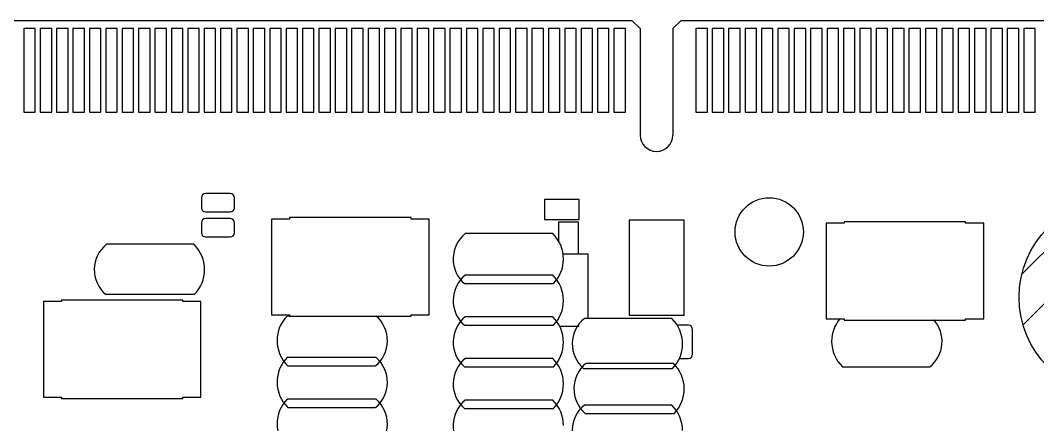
# Model space of a CAD drawing. Header units: millimetres. Extents: x 0 to 404, y 102 to 364.
# Drawn here: x 203.44 to 234.47, y 178.94 to 191.27 of the extents above; entities that cross this region are included whole.
import ezdxf

# ---------------------------------------------------------------- set-up
doc = ezdxf.new("R2010")
doc.units = ezdxf.units.MM
doc.header["$LTSCALE"] = 30.734
doc.layers.get('0').update_dxf_attribs({"linetype": 'CONTINUOUS'})
for name, color, linetype in [('03___PRT_ALL_CURVES', 7, 'CONTINUOUS'), ('ECAD_C0603', 7, 'CONTINUOUS'), ('ECAD_CAP_2_3D5X2D8_H1D4', 7, 'CONTINUOUS'), ('ECAD_CAP_2_3D5X2D8_H1D9', 7, 'CONTINUOUS'), ('ECAD_FIDUCIAL_MARK', 7, 'CONTINUOUS'), ('ECAD_SMC0201', 7, 'CONTINUOUS'), ('ECAD_SMR0201', 7, 'CONTINUOUS'), ('ECAD_SOD923-25-CDZ6', 7, 'CONTINUOUS'), ('ECAD_SOT23-6', 7, 'CONTINUOUS')]:
    doc.layers.add(name, color=color, linetype=linetype)

msp = doc.modelspace()

# ---------------------------------------------------------------- linework, layer by layer
at = {"color": 7, "linetype": 'Continuous'}
for p, q in [((185.041, 191.273), (222.091, 191.273)), ((222.341, 191.023), (222.091, 191.273)), ((223.591, 191.273), (223.341, 191.023)), ((223.591, 191.273), (253.641, 191.273)), ((203.541, 191.023), (203.541, 188.473)), ((203.891, 191.023), (203.541, 191.023)), ((203.891, 188.473), (203.891, 191.023)), ((204.041, 191.023), (204.041, 188.473)), ((204.391, 191.023), (204.041, 191.023)), ((204.391, 188.473), (204.391, 191.023)), ((204.541, 191.023), (204.541, 188.473)), ((204.891, 191.023), (204.541, 191.023)), ((204.891, 188.473), (204.891, 191.023)), ((205.041, 191.023), (205.041, 188.473)), ((205.391, 191.023), (205.041, 191.023)), ((205.391, 188.473), (205.391, 191.023)), ((205.541, 191.023), (205.541, 188.473)), ((205.891, 191.023), (205.541, 191.023)), ((205.891, 188.473), (205.891, 191.023)), ((206.041, 191.023), (206.041, 188.473)), ((206.391, 191.023), (206.041, 191.023)), ((206.391, 188.473), (206.391, 191.023)), ((206.541, 191.023), (206.541, 188.473)), ((206.891, 191.023), (206.541, 191.023)), ((206.891, 188.473), (206.891, 191.023)), ((207.041, 191.023), (207.041, 188.473)), ((207.391, 191.023), (207.041, 191.023)), ((207.391, 188.473), (207.391, 191.023)), ((207.541, 191.023), (207.541, 188.473)), ((207.891, 191.023), (207.541, 191.023)), ((207.891, 188.473), (207.891, 191.023)), ((208.041, 191.023), (208.041, 188.473)), ((208.391, 191.023), (208.041, 191.023)), ((208.391, 188.473), (208.391, 191.023)), ((208.541, 191.023), (208.541, 188.473)), ((208.891, 191.023), (208.541, 191.023)), ((208.891, 188.473), (208.891, 191.023)), ((209.041, 191.023), (209.041, 188.473)), ((209.391, 191.023), (209.041, 191.023)), ((209.391, 188.473), (209.391, 191.023)), ((209.541, 191.023), (209.541, 188.473)), ((209.891, 191.023), (209.541, 191.023)), ((209.891, 188.473), (209.891, 191.023)), ((210.041, 191.023), (210.041, 188.473)), ((210.391, 191.023), (210.041, 191.023)), ((210.391, 188.473), (210.391, 191.023)), ((210.541, 191.023), (210.541, 188.473)), ((210.891, 191.023), (210.541, 191.023)), ((210.891, 188.473), (210.891, 191.023)), ((211.041, 191.023), (211.041, 188.473)), ((211.391, 191.023), (211.041, 191.023)), ((211.391, 188.473), (211.391, 191.023)), ((211.541, 191.023), (211.541, 188.473)), ((211.891, 191.023), (211.541, 191.023)), ((211.891, 188.473), (211.891, 191.023)), ((212.041, 191.023), (212.041, 188.473)), ((212.391, 191.023), (212.041, 191.023)), ((212.391, 188.473), (212.391, 191.023)), ((212.541, 191.023), (212.541, 188.473)), ((212.891, 191.023), (212.541, 191.023)), ((212.891, 188.473), (212.891, 191.023)), ((213.041, 191.023), (213.041, 188.473)), ((213.391, 191.023), (213.041, 191.023)), ((213.391, 188.473), (213.391, 191.023)), ((213.541, 191.023), (213.541, 188.473)), ((213.891, 191.023), (213.541, 191.023)), ((213.891, 188.473), (213.891, 191.023)), ((214.041, 191.023), (214.041, 188.473)), ((214.391, 191.023), (214.041, 191.023)), ((214.391, 188.473), (214.391, 191.023)), ((214.541, 191.023), (214.541, 188.473)), ((214.891, 191.023), (214.541, 191.023)), ((214.891, 188.473), (214.891, 191.023)), ((215.041, 191.023), (215.041, 188.473)), ((215.391, 191.023), (215.041, 191.023)), ((215.391, 188.473), (215.391, 191.023)), ((215.541, 191.023), (215.541, 188.473)), ((215.891, 191.023), (215.541, 191.023)), ((215.891, 188.473), (215.891, 191.023)), ((216.041, 191.023), (216.041, 188.473)), ((216.391, 191.023), (216.041, 191.023)), ((216.391, 188.473), (216.391, 191.023)), ((216.541, 191.023), (216.541, 188.473)), ((216.891, 191.023), (216.541, 191.023)), ((216.891, 188.473), (216.891, 191.023)), ((217.041, 191.023), (217.041, 188.473)), ((217.391, 191.023), (217.041, 191.023)), ((217.391, 188.473), (217.391, 191.023)), ((217.541, 191.023), (217.541, 188.473)), ((217.891, 191.023), (217.541, 191.023)), ((217.891, 188.473), (217.891, 191.023)), ((218.041, 191.023), (218.041, 188.473)), ((218.391, 191.023), (218.041, 191.023)), ((218.391, 188.473), (218.391, 191.023)), ((218.541, 191.023), (218.541, 188.473)), ((218.891, 191.023), (218.541, 191.023)), ((218.891, 188.473), (218.891, 191.023)), ((219.041, 191.023), (219.041, 188.473)), ((219.391, 191.023), (219.041, 191.023)), ((219.391, 188.473), (219.391, 191.023)), ((219.541, 191.023), (219.541, 188.473)), ((219.891, 191.023), (219.541, 191.023)), ((219.891, 188.473), (219.891, 191.023)), ((220.041, 191.023), (220.041, 188.473)), ((220.391, 191.023), (220.041, 191.023)), ((220.391, 188.473), (220.391, 191.023)), ((220.541, 191.023), (220.541, 188.473)), ((220.891, 191.023), (220.541, 191.023)), ((220.891, 188.473), (220.891, 191.023)), ((221.041, 191.023), (221.041, 188.473)), ((221.391, 191.023), (221.041, 191.023)), ((221.391, 188.473), (221.391, 191.023)), ((221.541, 191.023), (221.541, 188.473)), ((221.891, 191.023), (221.541, 191.023)), ((221.891, 188.473), (221.891, 191.023)), ((222.341, 191.023), (222.341, 187.773)), ((223.341, 191.023), (223.341, 187.773)), ((224.041, 191.023), (224.041, 188.473)), ((224.391, 191.023), (224.041, 191.023)), ((224.391, 188.473), (224.391, 191.023)), ((224.541, 191.023), (224.541, 188.473)), ((224.891, 191.023), (224.541, 191.023)), ((224.891, 188.473), (224.891, 191.023)), ((225.041, 191.023), (225.041, 188.473)), ((225.391, 191.023), (225.041, 191.023)), ((225.391, 188.473), (225.391, 191.023)), ((225.541, 191.023), (225.541, 188.473)), ((225.891, 191.023), (225.541, 191.023)), ((225.891, 188.473), (225.891, 191.023)), ((226.041, 191.023), (226.041, 188.473)), ((226.391, 191.023), (226.041, 191.023)), ((226.391, 188.473), (226.391, 191.023)), ((226.541, 191.023), (226.541, 188.473)), ((226.891, 191.023), (226.541, 191.023)), ((226.891, 188.473), (226.891, 191.023)), ((227.041, 191.023), (227.041, 188.473)), ((227.391, 191.023), (227.041, 191.023)), ((227.391, 188.473), (227.391, 191.023)), ((227.541, 191.023), (227.541, 188.473)), ((227.891, 191.023), (227.541, 191.023)), ((227.891, 188.473), (227.891, 191.023)), ((228.041, 191.023), (228.041, 188.473)), ((228.391, 191.023), (228.041, 191.023)), ((228.391, 188.473), (228.391, 191.023)), ((228.541, 191.023), (228.541, 188.473)), ((228.891, 191.023), (228.541, 191.023)), ((228.891, 188.473), (228.891, 191.023)), ((229.041, 191.023), (229.041, 188.473)), ((229.391, 191.023), (229.041, 191.023)), ((229.391, 188.473), (229.391, 191.023)), ((229.541, 191.023), (229.541, 188.473)), ((229.891, 191.023), (229.541, 191.023)), ((229.891, 188.473), (229.891, 191.023)), ((230.041, 191.023), (230.041, 188.473)), ((230.391, 191.023), (230.041, 191.023)), ((230.391, 188.473), (230.391, 191.023)), ((230.541, 191.023), (230.541, 188.473)), ((230.891, 191.023), (230.541, 191.023)), ((230.891, 188.473), (230.891, 191.023)), ((231.041, 191.023), (231.041, 188.473)), ((231.391, 191.023), (231.041, 191.023)), ((231.391, 188.473), (231.391, 191.023)), ((231.541, 191.023), (231.541, 188.473)), ((231.891, 191.023), (231.541, 191.023)), ((231.891, 188.473), (231.891, 191.023)), ((232.041, 191.023), (232.041, 188.473)), ((232.391, 191.023), (232.041, 191.023)), ((232.391, 188.473), (232.391, 191.023)), ((232.541, 191.023), (232.541, 188.473)), ((232.891, 191.023), (232.541, 191.023)), ((232.891, 188.473), (232.891, 191.023)), ((233.041, 191.023), (233.041, 188.473)), ((233.391, 191.023), (233.041, 191.023)), ((233.391, 188.473), (233.391, 191.023)), ((233.541, 191.023), (233.541, 188.473)), ((233.891, 191.023), (233.541, 191.023)), ((233.891, 188.473), (233.891, 191.023)), ((234.041, 191.023), (234.041, 188.473)), ((234.391, 191.023), (234.041, 191.023)), ((234.391, 188.473), (234.391, 191.023)), ((203.541, 188.473), (203.891, 188.473)), ((204.041, 188.473), (204.391, 188.473)), ((204.541, 188.473), (204.891, 188.473)), ((205.041, 188.473), (205.391, 188.473)), ((205.541, 188.473), (205.891, 188.473)), ((206.041, 188.473), (206.391, 188.473)), ((206.541, 188.473), (206.891, 188.473)), ((207.041, 188.473), (207.391, 188.473)), ((207.541, 188.473), (207.891, 188.473)), ((208.041, 188.473), (208.391, 188.473)), ((208.541, 188.473), (208.891, 188.473)), ((209.041, 188.473), (209.391, 188.473)), ((209.541, 188.473), (209.891, 188.473)), ((210.041, 188.473), (210.391, 188.473)), ((210.541, 188.473), (210.891, 188.473)), ((211.041, 188.473), (211.391, 188.473)), ((211.541, 188.473), (211.891, 188.473)), ((212.041, 188.473), (212.391, 188.473)), ((212.541, 188.473), (212.891, 188.473)), ((213.041, 188.473), (213.391, 188.473)), ((213.541, 188.473), (213.891, 188.473)), ((214.041, 188.473), (214.391, 188.473)), ((214.541, 188.473), (214.891, 188.473)), ((215.041, 188.473), (215.391, 188.473)), ((215.541, 188.473), (215.891, 188.473)), ((216.041, 188.473), (216.391, 188.473)), ((216.541, 188.473), (216.891, 188.473)), ((217.041, 188.473), (217.391, 188.473)), ((217.541, 188.473), (217.891, 188.473)), ((218.041, 188.473), (218.391, 188.473)), ((218.541, 188.473), (218.891, 188.473)), ((219.041, 188.473), (219.391, 188.473)), ((219.541, 188.473), (219.891, 188.473)), ((220.041, 188.473), (220.391, 188.473)), ((220.541, 188.473), (220.891, 188.473)), ((221.041, 188.473), (221.391, 188.473)), ((221.541, 188.473), (221.891, 188.473)), ((224.041, 188.473), (224.391, 188.473)), ((224.541, 188.473), (224.891, 188.473)), ((225.041, 188.473), (225.391, 188.473)), ((225.541, 188.473), (225.891, 188.473)), ((226.041, 188.473), (226.391, 188.473)), ((226.541, 188.473), (226.891, 188.473)), ((227.041, 188.473), (227.391, 188.473)), ((227.541, 188.473), (227.891, 188.473)), ((228.041, 188.473), (228.391, 188.473)), ((228.541, 188.473), (228.891, 188.473)), ((229.041, 188.473), (229.391, 188.473)), ((229.541, 188.473), (229.891, 188.473)), ((230.041, 188.473), (230.391, 188.473)), ((230.541, 188.473), (230.891, 188.473)), ((231.041, 188.473), (231.391, 188.473)), ((231.541, 188.473), (231.891, 188.473)), ((232.041, 188.473), (232.391, 188.473)), ((232.541, 188.473), (232.891, 188.473)), ((233.041, 188.473), (233.391, 188.473)), ((233.541, 188.473), (233.891, 188.473)), ((234.041, 188.473), (234.391, 188.473))]:
    msp.add_line(p, q, dxfattribs=at)
msp.add_arc((222.841, 187.773), 0.5, 180, 360, dxfattribs=at)
at = {"layer": '03___PRT_ALL_CURVES', "color": 2, "linetype": 'Continuous'}
for p, q in [((233.985, 183.526), (236.198, 185.739)), ((234.021, 181.982), (235.392, 183.352))]:
    msp.add_line(p, q, dxfattribs=at)
at = {"layer": '03___PRT_ALL_CURVES', "color": 40, "linetype": 'Continuous'}
msp.add_circle((236.901, 182.823), 3, dxfattribs=at)
at = {"layer": 'ECAD_C0603', "color": 7, "linetype": 'Continuous'}
for p, q in [((219.674, 184.768), (217.007, 184.768)), ((208.726, 184.441), (206.059, 184.441)), ((219.674, 183.498), (217.007, 183.498)), ((216.981, 183.244), (219.699, 183.244)), ((206.034, 182.917), (208.752, 182.917)), ((211.65, 182.253), (211.571, 182.253)), ((219.674, 182.228), (217.007, 182.228)), ((223.306, 182.177), (220.639, 182.177)), ((216.981, 181.974), (219.699, 181.974)), ((214.289, 180.983), (211.571, 180.983)), ((219.674, 180.958), (217.007, 180.958)), ((211.596, 180.729), (214.263, 180.729)), ((216.981, 180.704), (219.699, 180.704)), ((220.613, 180.653), (223.331, 180.653)), ((223.357, 180.806), (220.69, 180.806)), ((228.513, 180.704), (231.18, 180.704)), ((214.289, 179.713), (211.571, 179.713)), ((219.674, 179.688), (217.007, 179.688)), ((211.596, 179.459), (214.263, 179.459)), ((216.981, 179.434), (219.699, 179.434)), ((223.306, 179.536), (220.639, 179.536)), ((220.664, 179.282), (223.382, 179.282))]:
    msp.add_line(p, q, dxfattribs=at)
for centre, radius, start, end in [((217.629, 183.995), 0.992, 128.8737, 229.2167), ((218.929, 183.993), 1.074, 0.0002, 46.1382), ((206.682, 183.668), 0.992, 128.8737, 229.2167), ((207.982, 183.666), 1.074, 0.0002, 46.1382), ((218.929, 183.993), 1.074, 315.7622, 0.0002), ((207.982, 183.666), 1.074, 315.7622, 0.0002), ((217.629, 182.725), 0.992, 128.8737, 229.2167), ((218.929, 182.723), 1.074, 0.0002, 46.1382), ((218.929, 182.723), 1.074, 315.7622, 0.0002), ((212.34, 181.504), 1.074, 135.7622, 180.0002), ((213.641, 181.502), 0.992, 308.8737, 49.2167), ((217.629, 181.455), 0.992, 128.8737, 229.2167), ((218.929, 181.453), 1.074, 0.0002, 46.1382), ((221.262, 181.405), 0.992, 128.8737, 229.2167), ((222.561, 181.402), 1.074, 0.0002, 46.1382), ((229.257, 181.479), 1.074, 140.0643, 180.0002), ((230.557, 181.477), 0.992, 308.8737, 41.4176), ((212.341, 181.504), 1.074, 180.0002, 226.1382), ((218.929, 181.453), 1.074, 315.7622, 0.0002), ((222.562, 181.402), 1.074, 315.7622, 0.0002), ((229.257, 181.479), 1.074, 180.0002, 226.1382), ((212.34, 180.234), 1.074, 135.7622, 180.0002), ((213.641, 180.232), 0.992, 308.8737, 49.2167), ((217.629, 180.185), 0.992, 128.8737, 229.2167), ((218.929, 180.183), 1.074, 0.0002, 46.1382), ((221.312, 180.033), 0.992, 128.8737, 229.2167), ((222.612, 180.031), 1.074, 0.0002, 46.1382), ((212.341, 180.234), 1.074, 180.0002, 226.1382), ((218.929, 180.183), 1.074, 315.7622, 0.0002), ((222.612, 180.031), 1.074, 315.7622, 0.0002), ((212.34, 178.964), 1.074, 135.7622, 180.0002), ((213.641, 178.962), 0.992, 308.8737, 49.2167), ((217.629, 178.915), 0.992, 128.8737, 229.2167), ((218.929, 178.913), 1.074, 0.0002, 46.1382), ((221.262, 178.763), 0.992, 128.8737, 229.2167), ((222.561, 178.761), 1.074, 0.0002, 46.1382), ((212.341, 178.964), 1.074, 180.0002, 226.1382)]:
    msp.add_arc(centre, radius, start, end, dxfattribs=at)
at = {"layer": 'ECAD_CAP_2_3D5X2D8_H1D4', "color": 7, "linetype": 'Continuous'}
for p, q in [((211.1, 185.212), (211.1, 182.291)), ((211.65, 185.212), (211.1, 185.212)), ((211.65, 185.254), (211.65, 185.212)), ((215.353, 185.254), (211.65, 185.254)), ((215.353, 185.212), (215.353, 185.254)), ((215.903, 185.212), (215.353, 185.212)), ((215.903, 182.291), (215.903, 185.212)), ((211.1, 182.291), (211.65, 182.291)), ((211.65, 182.291), (211.65, 182.25)), ((211.65, 182.25), (215.353, 182.25)), ((215.353, 182.25), (215.353, 182.291)), ((215.353, 182.291), (215.903, 182.291))]:
    msp.add_line(p, q, dxfattribs=at)
at = {"layer": 'ECAD_CAP_2_3D5X2D8_H1D9', "color": 7, "linetype": 'Continuous'}
for p, q in [((228.016, 185.085), (228.016, 182.164)), ((228.566, 185.085), (228.016, 185.085)), ((228.566, 185.127), (228.566, 185.085)), ((232.269, 185.127), (228.566, 185.127)), ((232.269, 185.085), (232.269, 185.127)), ((232.82, 185.085), (232.269, 185.085)), ((232.82, 182.164), (232.82, 185.085)), ((204.14, 182.698), (204.14, 179.777)), ((204.69, 182.698), (204.14, 182.698)), ((204.69, 182.739), (204.69, 182.698)), ((208.393, 182.739), (204.69, 182.739)), ((208.393, 182.698), (208.393, 182.739)), ((208.944, 182.698), (208.393, 182.698)), ((208.944, 179.777), (208.944, 182.698)), ((228.016, 182.164), (228.566, 182.164)), ((228.566, 182.164), (228.566, 182.123)), ((232.269, 182.123), (232.269, 182.164)), ((232.269, 182.164), (232.82, 182.164)), ((228.566, 182.123), (232.269, 182.123)), ((204.14, 179.777), (204.69, 179.777)), ((204.69, 179.777), (204.69, 179.736)), ((204.69, 179.736), (208.393, 179.736)), ((208.393, 179.736), (208.393, 179.777)), ((208.393, 179.777), (208.944, 179.777))]:
    msp.add_line(p, q, dxfattribs=at)
at = {"layer": 'ECAD_FIDUCIAL_MARK', "color": 7, "linetype": 'Continuous'}
msp.add_circle((226.278, 184.819), 1.041, dxfattribs=at)
at = {"layer": 'ECAD_SMC0201', "color": 7, "linetype": 'Continuous'}
for p, q in [((209.84, 185.987), (209.086, 185.987)), ((208.959, 185.86), (208.959, 185.555)), ((209.967, 185.555), (209.967, 185.86)), ((209.086, 185.428), (209.84, 185.428)), ((208.959, 185.098), (208.959, 184.793)), ((209.84, 185.225), (209.086, 185.225)), ((209.967, 184.793), (209.967, 185.098)), ((209.086, 184.666), (209.84, 184.666)), ((223.814, 181.97), (223.509, 181.97)), ((223.941, 181.089), (223.941, 181.843)), ((223.532, 180.962), (223.814, 180.962))]:
    msp.add_line(p, q, dxfattribs=at)
for centre, start, end in [((209.086, 185.86), 90, 180), ((209.84, 185.86), 0, 90), ((209.086, 185.555), 180, 270), ((209.84, 185.555), 270, 360), ((209.086, 185.098), 90, 180), ((209.84, 185.098), 0, 90), ((209.086, 184.793), 180, 270), ((209.84, 184.793), 270, 360), ((223.509, 181.843), 90, 105.5491), ((223.814, 181.843), 0, 90), ((223.814, 181.089), 270, 360)]:
    msp.add_arc(centre, 0.127, start, end, dxfattribs=at)
at = {"layer": 'ECAD_SMR0201', "color": 7, "linetype": 'Continuous'}
for p, q in [((219.424, 185.809), (219.424, 185.2)), ((220.482, 185.809), (219.424, 185.809)), ((220.482, 185.2), (220.482, 185.809)), ((219.424, 185.2), (220.482, 185.2)), ((219.851, 185.119), (219.851, 184.544)), ((220.461, 185.119), (219.851, 185.119)), ((220.461, 184.141), (220.461, 185.119))]:
    msp.add_line(p, q, dxfattribs=at)
at = {"layer": 'ECAD_SOD923-25-CDZ6', "color": 7, "linetype": 'Continuous'}
for p, q in [((220.758, 184.141), (219.984, 184.141)), ((220.758, 182.177), (220.758, 184.141)), ((219.879, 181.941), (220.477, 181.941))]:
    msp.add_line(p, q, dxfattribs=at)
at = {"layer": 'ECAD_SOT23-6', "color": 7, "linetype": 'Continuous'}
for p, q in [((222.01, 185.174), (222.01, 182.279)), ((223.687, 185.174), (222.01, 185.174)), ((223.687, 182.279), (223.687, 185.174)), ((222.01, 182.279), (223.687, 182.279))]:
    msp.add_line(p, q, dxfattribs=at)

doc.saveas('drawing.dxf')
